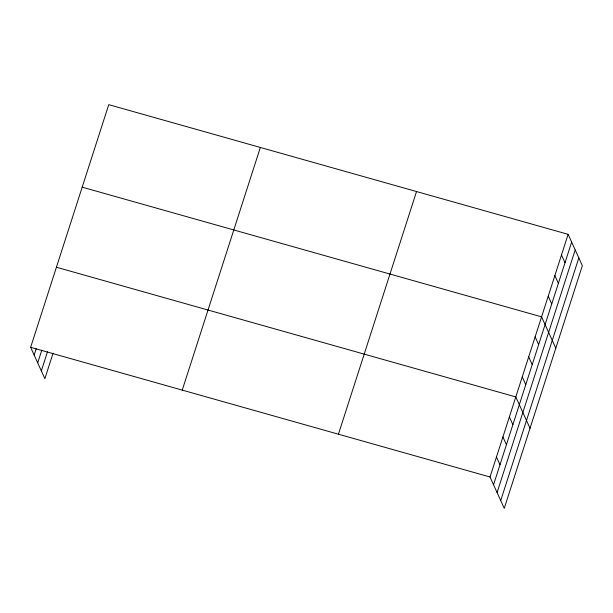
<?xml version="1.0" encoding="UTF-8"?>
<svg xmlns="http://www.w3.org/2000/svg" width="613" height="613" viewBox="0 0 613 613"><rect width="100%" height="100%" fill="white"/><g stroke="black" fill="none" stroke-linecap="round" stroke-linejoin="round"><path stroke-width="0.92" d="M53.07 353.18L44.864 378.658L30.65 347.318L108.746 104.654L568.136 234.342L582.35 265.682L504.254 508.346L490.032 476.998L568.136 234.342M34.167 355.073L36.221 348.705M37.7 362.858L41.799 350.115M41.339 370.88L47.485 351.77M182.245 390.113L260.349 147.449M338.437 434.203L416.534 191.547M493.549 484.76L571.653 242.097M497.082 492.545L575.186 249.882M500.721 500.56L578.818 257.897M82.196 187.164L541.578 316.844L555.799 348.184M56.427 267.237L515.809 396.925L530.023 428.265M30.65 347.318L490.032 476.998M561.493 254.97L565.01 262.724M554.857 275.589L558.374 283.352M548.214 296.217L551.738 303.979M535.134 336.866L538.651 344.621M528.69 356.881L532.214 364.643M522.245 376.903L525.77 384.657M509.365 416.94L512.882 424.702M502.921 436.962L506.438 444.716M496.476 456.984L499.993 464.738"/></g></svg>
